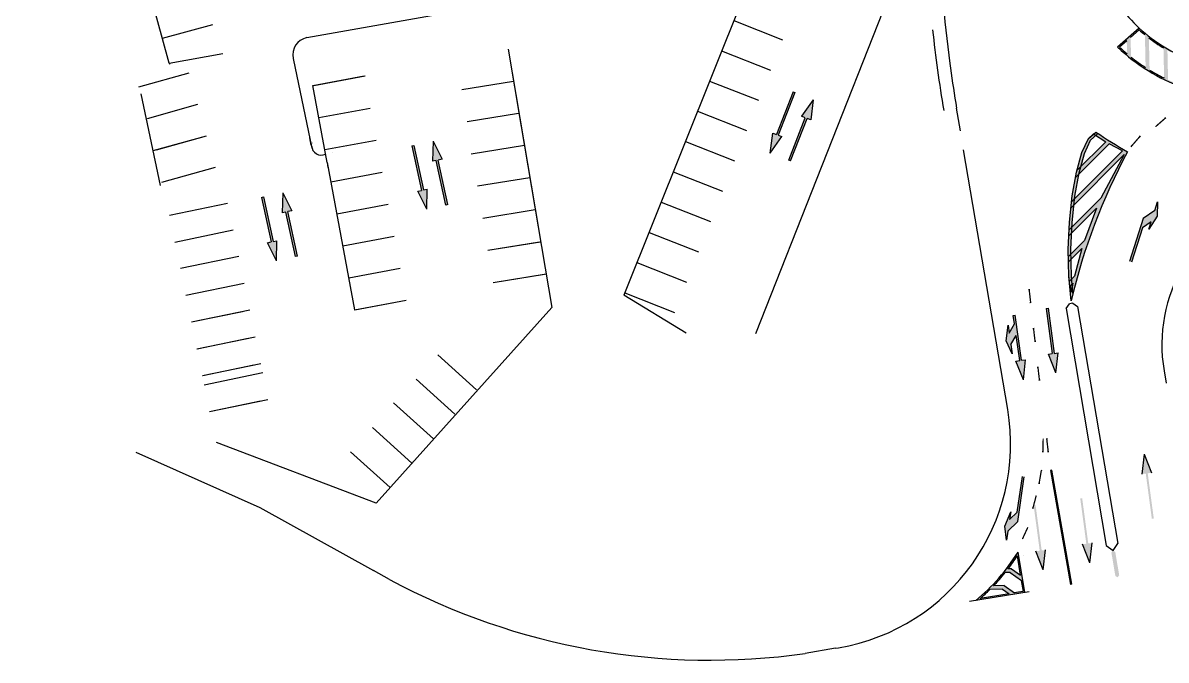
# Model space of a CAD drawing. Header units: millimetres. Extents: x 34038 to 35840, y 10511 to 10922.
# Drawn here: x 34787.6 to 34875.2, y 10517.1 to 10566 of the extents above; entities that cross this region are included whole.
import ezdxf

# ---------------------------------------------------------------- set-up
doc = ezdxf.new("R2010")
doc.units = ezdxf.units.MM
for name, color, linetype in [('_0', 7, 'Continuous'), ('GUIA', 7, 'Continuous'), ('paredes', 1, 'Continuous'), ('PINTURA AMARELA', 50, 'Continuous'), ('PINTURA BRANCA', 7, 'Continuous')]:
    doc.layers.add(name, color=color, linetype=linetype)

msp = doc.modelspace()

# ---------------------------------------------------------------- hatches: boundary and pattern name
for points in [[(34844.84921568863, 10556.0183794576), (34845.04332219457, 10557.55231155008), (34845.32292792935, 10557.4435888152), (34846.59135983632, 10560.70565572092), (34846.73116270371, 10560.65129435347), (34845.46273079674, 10557.38922744775), (34845.74233653151, 10557.28050471287)], [(34848.14155923759, 10560.10287152318), (34847.94745273164, 10558.5689394307), (34847.66784699687, 10558.67766216558), (34846.39941508989, 10555.41559525986), (34846.25961222251, 10555.4699566273), (34847.52804412948, 10558.73202353302), (34847.2484383947, 10558.8407462679)], [(34819.00041303008, 10556.93149498559), (34819.68566477245, 10555.5454736836), (34819.3925195042, 10555.48170965219), (34820.136433204, 10552.06168152259), (34819.98986056987, 10552.02979950688), (34819.24594687008, 10555.44982763648), (34818.95280160182, 10555.38606360507)], [(34818.51116747154, 10551.70815886185), (34817.82591572918, 10553.09418016384), (34818.11906099742, 10553.15794419525), (34817.37514729763, 10556.57797232485), (34817.52171993176, 10556.60985434056), (34818.26563363155, 10553.18982621096), (34818.5587788998, 10553.25359024237)], [(34806.98744770362, 10547.75042871433), (34806.30219596125, 10549.13645001633), (34806.5953412295, 10549.20021404774), (34805.85142752971, 10552.62024217734), (34805.99800016383, 10552.65212419304), (34806.74191386363, 10549.23209606344), (34807.03505913188, 10549.29586009485)], [(34807.47669326216, 10552.97376483808), (34808.16194500453, 10551.58774353608), (34807.86879973628, 10551.52397950467), (34808.61271343607, 10548.10395137507), (34808.46614080195, 10548.07206935937), (34807.72222710215, 10551.49209748897), (34807.4290818339, 10551.42833345756)], [(34873.43984697384, 10550.99127316661), (34872.39176821825, 10547.69126697182), (34872.53473113823, 10547.64586208758), (34873.3694069379, 10550.2739425585), (34874.04270450284, 10550.74209893092), (34873.86108496589, 10550.17024725103), (34874.49511491833, 10551.17548653568), (34874.52702326806, 10552.26703674397), (34874.31513380828, 10551.59987645076)], [(34866.73355137748, 10539.15609960752), (34866.16241034082, 10540.59290958669), (34866.4597459151, 10540.63280390045), (34865.99431225455, 10544.10171893366), (34866.14298004169, 10544.12166609054), (34866.60841370224, 10540.65275105733), (34866.90574927651, 10540.69264537109)], [(34864.25089211194, 10538.63145782878), (34863.66224065272, 10540.06250271262), (34863.96416503398, 10540.10570766607), (34863.68793664304, 10542.03604387411), (34863.2850547713, 10541.32177067888), (34863.38421368087, 10540.628829476), (34862.93850051528, 10541.62574460479), (34863.07257139366, 10542.80664468506), (34863.15756474471, 10542.21269508259), (34863.56044661646, 10542.92696827781), (34863.46837048615, 10543.57041368049), (34863.61685788677, 10543.59166201825), (34864.1126524346, 10540.12695600384), (34864.41457681586, 10540.17016095729)], [(34873.50229864509, 10532.93016378107), (34874.07343968174, 10531.4933538019), (34873.77610410746, 10531.45345948814), (34874.24153776802, 10527.98454445493), (34874.09286998088, 10527.96459729805), (34873.62743632033, 10531.43351233126), (34873.33010074605, 10531.3936180175)], [(34866.43519290303, 10531.68297736004), (34866.33658156246, 10531.66636998961), (34867.85978702192, 10522.92449428397), (34867.95667833027, 10522.94051203591)], [(34863.82471143633, 10527.75766026664), (34864.31518579335, 10531.18518778202), (34864.16669839273, 10531.20643611978), (34863.7760912232, 10528.4767993873), (34863.18905709083, 10527.90418177717), (34863.27405044188, 10528.49813137965), (34862.81417171779, 10527.40222465044), (34862.96240815467, 10526.32031617058), (34863.06156706424, 10527.01325737347)], [(34865.77423761157, 10524.03725368327), (34865.20309657491, 10525.47406366244), (34865.50043214919, 10525.51395797621), (34865.03499848864, 10528.98287300941), (34865.18366627578, 10529.0028201663), (34865.64909993633, 10525.53390513309), (34865.9464355106, 10525.57379944685)], [(34869.34502822935, 10524.5738390654), (34868.7738871927, 10526.01064904458), (34869.07122276697, 10526.05054335834), (34868.60578910642, 10529.51945839155), (34868.75445689356, 10529.53940554843), (34869.21989055411, 10526.07049051522), (34869.51722612839, 10526.11038482898)]]:
    msp.add_hatch(color=256).paths.add_polyline_path(points)
at = {"layer": 'paredes'}
msp.add_hatch(color=256, dxfattribs=at).paths.add_polyline_path([(34871.29473948616, 10523.59015249949), (34871.46768872709, 10523.46731699948), (34871.5905242271, 10523.64026624041), (34871.2898417816, 10525.41497468603), (34871.11689254068, 10525.53781018604), (34870.99405704067, 10525.36486094512)])
at = {"layer": 'PINTURA AMARELA'}
h = msp.add_hatch(color=7, dxfattribs=at)
h.paths.add_polyline_path([(34868.04638820008, 10546.028414428), (34867.91395148983, 10545.35835308078), (34867.8416308727, 10545.82365710061)], flags=16)
edge = h.paths.add_edge_path()
edge.add_line((34867.72299407051, 10546.56637590001), (34867.90488790012, 10544.69244297278))
edge.add_arc((34914.79564091715, 10533.46815540768), 48.21542647169552, 151.9745482297986, 166.5383465332547, ccw=False)
edge.add_arc((34888.51940464899, 10585.08493364986), 33.22675625049362, 235.70856383157968, 240.6509348055303, ccw=False)
edge.add_line((34869.79936483449, 10557.63356862728), (34869.23265237251, 10557.12937414007))
edge.add_line((34869.23265237251, 10557.12937414007), (34868.73482626595, 10556.06215101892))
edge.add_line((34868.73482626595, 10556.06215101892), (34868.31857231498, 10554.55434983514))
edge.add_line((34868.31857231498, 10554.55434983514), (34867.99657631978, 10552.72842116005))
edge.add_line((34867.99657631978, 10552.72842116005), (34867.78152408051, 10550.70681556496))
edge.add_line((34867.78152408051, 10550.70681556496), (34867.68610139736, 10548.61198362117))
edge.add_line((34867.68610139736, 10548.61198362117), (34867.72299407051, 10546.56637590001))
h.paths.add_polyline_path([(34869.21936242397, 10557.1008835885), (34868.73482626595, 10556.06215101892), (34868.35293465129, 10554.6788208972), (34870.56635802871, 10556.89224427463), (34869.61539635002, 10557.49691751454)])
h.paths.add_polyline_path([(34867.90013938121, 10551.82186257108), (34867.78152408051, 10550.70681556496), (34867.75483586211, 10550.12092413337), (34870.19403250012, 10552.56012077138), (34871.97603936702, 10555.8977625569)])
h.paths.add_polyline_path([(34867.99657631978, 10552.72842116005), (34867.95064380595, 10552.29663106455), (34871.84899785923, 10556.19498511782), (34870.83341875148, 10556.73504092868), (34868.24702876543, 10554.14865094263)])
h.paths.add_polyline_path([(34867.73458767351, 10549.67641187606), (34867.68610139736, 10548.61198362117), (34867.69566236325, 10548.08185164719), (34868.9233305334, 10549.30951981735), (34869.85872486837, 10551.80054907093)])
h.paths.add_polyline_path([(34867.70317844135, 10547.66510365658), (34867.722574204, 10546.58965646199), (34867.78455938236, 10546.19084967898), (34868.16505101538, 10546.571341312), (34868.72776436347, 10548.6896895787)])
h = msp.add_hatch(color=7, dxfattribs=at)
h.paths.add_polyline_path([(34869.39644496478, 10557.00740109463), (34869.80858666317, 10557.3740765892), (34869.63310980101, 10557.48565433744), (34869.37044268322, 10557.25196384774), (34869.21936242397, 10557.1008835885), (34868.73482626595, 10556.06215101892), (34868.35293465129, 10554.6788208972), (34868.63953759221, 10554.96542383812), (34868.92315736931, 10555.99278282093)])
h.paths.add_polyline_path([(34868.49359601655, 10554.39521819375), (34868.24702876543, 10554.14865094263), (34867.99657631978, 10552.72842116005), (34867.95064380595, 10552.29663106455), (34868.17571456979, 10552.52170182838), (34868.19472857398, 10552.70044359541)])
h.paths.add_polyline_path([(34868.12521014504, 10552.04693333492), (34867.90013938121, 10551.82186257108), (34867.78152408051, 10550.70681556496), (34867.75483586211, 10550.12092413337), (34867.9645982335, 10550.33068650477), (34867.98104171373, 10550.69167329038)])
h.paths.add_polyline_path([(34867.9443500449, 10549.88617424746), (34867.73458767351, 10549.67641187606), (34867.68610139736, 10548.61198362117), (34867.72299407051, 10546.56637590001), (34867.90488790012, 10544.69244297278, -0.003127610314566704), (34868.0489739605, 10545.27817142342), (34867.92281951343, 10546.57785801965), (34867.88618351736, 10548.60923362987)])
at = {"layer": 'PINTURA BRANCA'}
h = msp.add_hatch(color=256, dxfattribs=at)
h.paths.add_polyline_path([(34876.46071277696, 10561.06620635817), (34876.49443952562, 10561.16034724421, -0.02217995437723211), (34875.33721851789, 10561.63381895627), (34875.28759263502, 10563.90516859775, 0.0257161207555989), (34876.40001314194, 10563.34870407218), (34876.4443993491, 10561.31717153513), (34876.40041823949, 10561.19440783001, 0.001773066367611568), (34876.49443952562, 10561.16034724421), (34877.20270124764, 10563.13730585104, -0.1003130726041888), (34873.12371667824, 10565.60443503144), (34871.46846996596, 10564.14035917602, 0.1043428199064461)])
h.paths.add_polyline_path([(34873.61615237802, 10562.57943558736, -0.02437922582364211), (34872.49842418732, 10563.37882991051), (34872.46543609146, 10564.88867709824), (34873.1226409354, 10565.46997880809, 0.01197803214140459), (34873.56127730884, 10565.0910376289)], flags=16)
h.paths.add_polyline_path([(34873.86666140625, 10564.84788732522, 0.0279900553101399), (34874.98363160083, 10564.08318607246), (34875.03399039611, 10561.77829142875, -0.02253009697567654), (34873.9203855647, 10562.38896184187)], flags=16)
h.paths.add_polyline_path([(34872.19291524258, 10563.62769440823, -0.01364915323448056), (34871.61673909581, 10564.13799940731), (34872.17105351224, 10564.62829390382)], flags=16)
h.paths.add_polyline_path([(34876.70287326008, 10563.2210749255, 0.008242651940167954), (34877.07497298205, 10563.07728073224), (34876.72722275949, 10562.10661159381)], flags=16)
for points in [[(34875.16019988401, 10558.66022029592), (34875.09430629809, 10558.73544020908), (34874.34304800388, 10558.07732853513), (34874.40894158981, 10558.00210862197)], [(34873.22234014337, 10557.26783501376), (34873.14675120246, 10557.33330494589), (34872.49287076752, 10556.57836098982), (34872.56845970843, 10556.51289105769)], [(34864.73828358405, 10545.56351351073), (34864.6389387195, 10545.55208556741), (34864.75307521394, 10544.55987950986), (34864.85242007849, 10544.57130745318)], [(34865.07435381185, 10542.58361072404), (34864.97500894731, 10542.57218278073), (34865.08914544175, 10541.57997672318), (34865.1884903063, 10541.59140466649)], [(34865.41136507412, 10539.60386531794), (34865.31202020957, 10539.59243737463), (34865.42615670401, 10538.60023131708), (34865.52550156855, 10538.61165926039)], [(34865.81464921371, 10534.1164552208), (34865.7146630515, 10534.11811876098), (34865.69804845693, 10533.119507748), (34865.79803461914, 10533.11784420782)], [(34866.08416408988, 10534.11953468352), (34865.98481950293, 10534.10810432732), (34866.09898009604, 10533.11590104221), (34866.19832468299, 10533.12733139841)], [(34865.67238313324, 10531.67136208797), (34865.57380435937, 10531.68816165175), (34865.4060188475, 10530.70360691889), (34865.50459762137, 10530.68680735511)], [(34865.2794717708, 10529.73931937362), (34865.18265747596, 10529.76435918821), (34864.93257252366, 10528.79742717579), (34865.0293868185, 10528.77238736121)], [(34864.63586727253, 10527.29531571567), (34864.54504570767, 10527.33716596484), (34864.1270666714, 10526.43008629621), (34864.21788823627, 10526.38823604703)]]:
    msp.add_hatch(color=256, dxfattribs=at).paths.add_polyline_path(points)
h = msp.add_hatch(color=256, dxfattribs=at)
edge = h.paths.add_edge_path()
edge.add_line((34862.77883749459, 10522.84228123919), (34861.95304634541, 10522.81763721337))
edge.add_arc((34851.14244058467, 10533.17916518042), 14.9743266535039, 316.2151068456423, 321.4047458313497)
edge.add_line((34862.84595720101, 10523.83795768156), (34863.22174854564, 10523.8491723956))
edge.add_line((34863.22174854564, 10523.8491723956), (34864.10609491298, 10523.22107303227))
edge.add_line((34864.10609491298, 10523.22107303227), (34864.24689914363, 10522.39000474988))
edge.add_line((34864.24689914362, 10522.39000474989), (34864.34559448207, 10522.40611659319))
edge.add_line((34864.34559448208, 10522.40611659319), (34863.83873975681, 10525.39772333712))
edge.add_arc((34850.42605330048, 10533.83759099867), 15.84712983855571, 309.9816200511225, 327.8200447638402, ccw=False)
edge.add_line((34860.60849721403, 10521.69471818918), (34864.36229928708, 10522.30751988525))
edge.add_line((34864.36229928709, 10522.30751988525), (34864.34559448208, 10522.40611659319))
edge.add_line((34864.34559448208, 10522.40611659319), (34863.57098773116, 10522.27966338082))
edge.add_line((34863.57098773116, 10522.27966338082), (34862.77883749459, 10522.84228123919))
edge = h.paths.add_edge_path(flags=16)
edge.add_line((34863.15839036571, 10522.21230757451), (34860.94405144161, 10521.85082057495))
edge.add_arc((34837.73574928052, 10547.41062255523), 34.52432137597033, 312.2394509163312, 313.9105026925828)
edge.add_line((34861.67953647316, 10522.53847304328), (34862.65804357157, 10522.56767456017))
edge.add_line((34862.65804357157, 10522.56767456017), (34863.15839036571, 10522.21230757451))
edge = h.paths.add_edge_path(flags=16)
edge.add_line((34863.34254246866, 10524.12377907462), (34863.06697788317, 10524.11555542053))
edge.add_arc((34850.42605330057, 10533.83759099861), 15.94712983845246, 322.4363988933871, 326.8875172479283)
edge.add_line((34863.78336479075, 10525.12592182224), (34864.03668125574, 10523.63077300106))
edge.add_line((34864.03668125574, 10523.63077300107), (34863.34254246866, 10524.12377907462))

# ---------------------------------------------------------------- linework, layer by layer
for p, q in [((34798.78083489354, 10562.91645034156, 11.67693180918354), (34787.55783022083, 10603.36713651848, 11.67693180918354)), ((34809.31582440189, 10564.87255260941, -494), (34833.64556069431, 10569.19666772798)), ((34842.97566395478, 10568.50934182355, -494), (34833.62349468386, 10545.10892358225, -964.2767557995166)), ((34843.74738569854, 10542.18748925388, -494), (34854.15696195481, 10568.56736301629, -494)), ((34798.25182161901, 10564.8231545242, 11.67693180918354), (34802.10621981844, 10565.89255366402, 11.67693180918354)), ((34798.25182161902, 10564.8231545242, 11.67693180918354), (34802.10621981844, 10565.89255366402, 11.67693180918354)), ((34842.05738729348, 10566.18409603583, -494), (34845.77778055384, 10564.71485337776, -494)), ((34824.75445311021, 10563.98386868665, -494), (34825.75020965689, 10558.06707319418, -494)), ((34824.75445311021, 10563.98386868665, -494), (34827.09448099489, 10550.07939927934, -494)), ((34798.78083489354, 10562.91645034156, -494.5872521971762), (34802.88927826718, 10563.65650829164, -436.3053161627923)), ((34808.27683343132, 10563.27569303426, -494), (34809.7177624637, 10556.39514689935, -494)), ((34841.12006311226, 10563.86637241763, -494), (34844.85950389254, 10562.38960759004, -494)), ((34796.44793136647, 10561.08949291232), (34800.30046708581, 10562.1655823748)), ((34796.44793136647, 10561.08949291232), (34800.30046708581, 10562.1655823748)), ((34796.44793136647, 10561.08949291232), (34800.30046708581, 10562.1655823748)), ((34798.78083489354, 10562.91645034156, 11.67693180918354), (34798.80375650588, 10562.83383476986, 11.67693180918354)), ((34809.78992426496, 10561.19552767433, -494), (34813.72151409333, 10561.93214251359, -494)), ((34809.86320750722, 10561.20925787663, -494), (34813.79479733559, 10561.94587271589, -494)), ((34825.15385327093, 10561.51597899876, -494), (34821.2052297703, 10560.87693874161, -494)), ((34840.192262691, 10561.54488771468, -494), (34843.94122723125, 10560.06436180232, -494)), ((34798.10113033069, 10553.53673750668, -494), (34796.63174990869, 10560.55314119915, -494)), ((34810.87290311936, 10555.29814072747, -494), (34809.78992426496, 10561.19552767433, -494)), ((34846.59135983632, 10560.70565572092), (34845.32292792935, 10557.4435888152)), ((34846.73116270371, 10560.65129435347), (34845.46273079674, 10557.38922744775)), ((34846.59135983632, 10560.70565572092), (34846.73116270371, 10560.65129435347)), ((34797.12048728052, 10558.68165808773), (34800.97302299986, 10559.75774755022)), ((34797.12048728052, 10558.68165808773), (34800.97302299986, 10559.75774755022)), ((34848.14155923759, 10560.10287152318), (34847.2484383947, 10558.8407462679)), ((34848.14155923759, 10560.10287152318), (34847.94745273164, 10558.5689394307)), ((34810.25030853949, 10558.73828403159, -494), (34814.18189836787, 10559.47489887085, -494)), ((34810.25030853949, 10558.73828403159, -494), (34814.18189836787, 10559.47489887085, -494)), ((34825.55325343165, 10559.04808931086, -494), (34821.60462993102, 10558.40904905371, -494)), ((34839.26446226974, 10559.22340301172, -494), (34843.02295056995, 10557.73911601459, -494)), ((34846.25961222251, 10555.4699566273), (34847.52804412948, 10558.73202353302)), ((34846.39941508989, 10555.41559525986), (34847.66784699687, 10558.67766216558)), ((34847.52804412948, 10558.73202353302), (34847.2484383947, 10558.8407462679)), ((34847.94745273164, 10558.5689394307), (34847.66784699687, 10558.67766216558)), ((34825.75020965689, 10558.06707319418, -494), (34828.09023754157, 10544.16260378686, -494)), ((34797.54257882097, 10556.20386360727), (34801.64557891392, 10557.34991272564)), ((34797.79304319459, 10556.27382326315), (34801.64557891391, 10557.34991272564)), ((34809.6654157239, 10556.61546547278, -494), (34809.5411284687, 10557.18985296785, -494)), ((34810.71069281403, 10556.28104038886, -494), (34814.64228264241, 10557.01765522812, -494)), ((34810.71069281403, 10556.28104038886, -494), (34814.64228264241, 10557.01765522812, -494)), ((34819.00041303008, 10556.93149498559), (34818.95280160182, 10555.38606360507)), ((34819.00041303008, 10556.93149498559), (34819.68566477245, 10555.5454736836)), ((34838.33666184848, 10556.90191830876, -494), (34842.10467390865, 10555.41387022687, -494)), ((34844.84921568863, 10556.0183794576), (34845.04332219457, 10557.55231155008)), ((34844.84921568863, 10556.0183794576), (34845.74233653151, 10557.28050471287)), ((34845.04332219457, 10557.55231155008), (34845.32292792935, 10557.4435888152)), ((34845.46273079674, 10557.38922744775), (34845.74233653151, 10557.28050471287)), ((34811.31536765599, 10556.03052031905, -494), (34811.3261848913, 10556.03279763092, -494)), ((34817.37514729763, 10556.57797232485), (34817.52171993176, 10556.60985434056)), ((34817.37514729763, 10556.57797232485), (34818.11906099742, 10553.15794419525)), ((34817.52171993176, 10556.60985434056), (34818.26563363155, 10553.18982621096)), ((34825.99917336383, 10556.58772832422, -494), (34821.93042934872, 10555.92924791421, -494)), ((34810.87216196791, 10555.30217668517, -494), (34810.94609719183, 10554.89956067596, -494)), ((34810.87216196791, 10555.30217668517, -494), (34812.98402965395, 10543.98946663406, -108.680521798666)), ((34819.24594687008, 10555.44982763648), (34818.95280160182, 10555.38606360507)), ((34819.98986056987, 10552.02979950688), (34819.24594687008, 10555.44982763648)), ((34819.68566477245, 10555.5454736836), (34819.3925195042, 10555.48170965219)), ((34820.136433204, 10552.06168152259), (34819.3925195042, 10555.48170965219)), ((34846.39941508989, 10555.41559525986), (34846.25961222251, 10555.4699566273)), ((34798.21513473503, 10553.79602878269), (34802.31813482798, 10554.94207790106)), ((34811.17107708857, 10553.82379674612, -494), (34815.10266691694, 10554.56041158538, -494)), ((34811.17107708857, 10553.82379674612, -494), (34815.10266691694, 10554.56041158538, -494)), ((34837.40886142722, 10554.5804336058, -494), (34841.18639724736, 10553.08862443915, -494)), ((34826.41408011504, 10554.12234820342, -494), (34822.40343025245, 10553.47326967792, -494)), ((34805.85142752971, 10552.62024217734), (34805.99800016383, 10552.65212419304)), ((34805.85142752971, 10552.62024217734), (34806.5953412295, 10549.20021404774)), ((34805.99800016383, 10552.65212419304), (34806.74191386363, 10549.23209606344)), ((34807.47669326216, 10552.97376483808), (34807.4290818339, 10551.42833345756)), ((34807.47669326216, 10552.97376483808), (34808.16194500453, 10551.58774353608)), ((34817.82591572918, 10553.09418016384), (34818.11906099742, 10553.15794419525)), ((34818.51116747154, 10551.70815886185), (34817.82591572918, 10553.09418016384)), ((34818.26563363155, 10553.18982621096), (34818.5587788998, 10553.25359024237)), ((34818.51116747154, 10551.70815886185), (34818.5587788998, 10553.25359024237)), ((34798.80099222693, 10551.2498830868, -494), (34803.25058159351, 10552.18663840349, -493.9999999999999)), ((34811.6314613631, 10551.36655310339, -494), (34815.56305119149, 10552.10316794265, -494)), ((34811.63146136311, 10551.36655310339, -494), (34815.56305119149, 10552.10316794265, -494)), ((34820.136433204, 10552.06168152259), (34819.98986056987, 10552.02979950688)), ((34826.82898686625, 10551.65696808261, -494), (34822.80283041317, 10551.00537999003, -494)), ((34836.48106100596, 10552.25894890284, -494), (34840.26812058606, 10550.76337865143, -494)), ((34874.31513380828, 10551.59987645076), (34874.52702326806, 10552.26703674397)), ((34874.52702326806, 10552.26703674397), (34874.49511491833, 10551.17548653568)), ((34807.72222710215, 10551.49209748897), (34807.4290818339, 10551.42833345756)), ((34808.46614080195, 10548.07206935937), (34807.72222710215, 10551.49209748897)), ((34808.16194500453, 10551.58774353608), (34807.86879973628, 10551.52397950467)), ((34808.61271343607, 10548.10395137507), (34807.86879973628, 10551.52397950467)), ((34873.43984697384, 10550.99127316661), (34872.39176821825, 10547.69126697182)), ((34874.04270450284, 10550.74209893092), (34873.3694069379, 10550.2739425585)), ((34874.31513380828, 10551.59987645076), (34873.43984697384, 10550.99127316661)), ((34874.49511491833, 10551.17548653568), (34873.86108496589, 10550.17024725103)), ((34873.86108496589, 10550.17024725103), (34874.04270450284, 10550.74209893092)), ((34799.21138895743, 10549.19030726551, -494), (34803.67706132842, 10550.11707429809, -494)), ((34835.5532605847, 10549.93746419988, -494), (34839.34984392476, 10548.4381328637, -494)), ((34873.3694069379, 10550.2739425585), (34872.53473113823, 10547.64586208758)), ((34806.30219596125, 10549.13645001633), (34806.5953412295, 10549.20021404774)), ((34806.98744770362, 10547.75042871433), (34806.30219596125, 10549.13645001633)), ((34806.74191386363, 10549.23209606344), (34807.03505913188, 10549.29586009485)), ((34806.98744770362, 10547.75042871433), (34807.03505913188, 10549.29586009485)), ((34812.09184563765, 10548.90930946065, -494), (34816.02343546602, 10549.64592429992, -494)), ((34812.09184563765, 10548.90930946066, -494), (34816.02343546603, 10549.64592429992, -494)), ((34827.24389361745, 10549.1915879618, -494), (34823.20223057389, 10548.53749030213, -494)), ((34827.15085407452, 10549.17653055928, -494), (34823.20223057389, 10548.53749030213, -494)), ((34799.64035939307, 10547.17671379857, -493.9999999999999), (34804.10603176406, 10548.10348083115, -493.9999999999999)), ((34808.61271343607, 10548.10395137507), (34808.46614080195, 10548.07206935937)), ((34834.62546016344, 10547.61597949692, -494), (34838.43156726347, 10546.11288707598, -494)), ((34812.55222991218, 10546.45206581792, -494), (34816.48381974056, 10547.18868065718, -494)), ((34812.55222991218, 10546.45206581792, -494), (34816.48381974056, 10547.18868065718, -494)), ((34827.65880036866, 10546.72620784099, -494), (34823.60163073461, 10546.06960061424, -494)), ((34827.55025423524, 10546.70864087139, -494), (34823.60163073461, 10546.06960061424, -494)), ((34800.05075612358, 10545.11713797728, -493.9999999999999), (34804.51642849456, 10546.04390500986, -493.9999999999999)), ((34812.98402965395, 10543.98946663406, -494), (34816.9442040151, 10544.73143701445, -494)), ((34813.01261418672, 10543.99482217519, -494), (34816.9442040151, 10544.73143701445, -494)), ((34838.39440455867, 10542.21366992161, -494), (34833.62327232318, 10545.10905852309, -494)), ((34833.69765974218, 10545.29449479396, -494), (34837.51329060217, 10543.78764128826, -494)), ((34800.49380615614, 10543.06433873997, -493.9999999999999), (34804.95947852713, 10543.99110577255, -493.9999999999999)), ((34800.49380615614, 10543.06433873997, -493.9999999999999), (34804.40320996931, 10543.87566260569, -493.9999999999999)), ((34828.09023754157, 10544.16260378686, -494), (34814.64610553183, 10529.17197061293, -494)), ((34865.99431225455, 10544.10171893366), (34866.14298004169, 10544.12166609054)), ((34865.99431225455, 10544.10171893366), (34866.4597459151, 10540.63280390045)), ((34866.14298004169, 10544.12166609054), (34866.60841370224, 10540.65275105733)), ((34868.04904738614, 10544.49165745006), (34867.77017885802, 10544.44440976202)), ((34863.15756474471, 10542.21269508259), (34863.56044661646, 10542.92696827781)), ((34863.46837048615, 10543.57041368049), (34863.61685788677, 10543.59166201825)), ((34863.56044661646, 10542.92696827781), (34863.46837048615, 10543.57041368049)), ((34864.1126524346, 10540.12695600384), (34863.61685788677, 10543.59166201825)), ((34862.93850051528, 10541.62574460479), (34863.07257139366, 10542.80664468506)), ((34863.07257139366, 10542.80664468506), (34863.15756474471, 10542.21269508259)), ((34863.2850547713, 10541.32177067888), (34863.68793664304, 10542.03604387411)), ((34863.96416503398, 10540.10570766607), (34863.68793664304, 10542.03604387411)), ((34800.90420288665, 10541.00476291868, -493.9999999999999), (34805.36987525763, 10541.93152995126, -493.9999999999999)), ((34800.92052953767, 10541.00815121067, -493.9999999999999), (34804.82993335084, 10541.81947507639, -493.9999999999999)), ((34863.38421368087, 10540.628829476), (34862.93850051528, 10541.62574460479)), ((34863.2850547713, 10541.32177067888), (34863.38421368087, 10540.628829476)), ((34822.34081774209, 10537.85256941964, -494), (34819.36787495176, 10540.52868809514, -494)), ((34866.16241034082, 10540.59290958669), (34866.4597459151, 10540.63280390045)), ((34866.73355137748, 10539.15609960752), (34866.16241034082, 10540.59290958669)), ((34866.60841370224, 10540.65275105733), (34866.90574927651, 10540.69264537109)), ((34866.73355137748, 10539.15609960752), (34866.90574927651, 10540.69264537109)), ((34801.33092626817, 10538.94857538938, -493.9999999999999), (34805.79659863916, 10539.87534242196, -493.9999999999999)), ((34801.3472529192, 10538.95196368137, -493.9999999999999), (34805.25665673237, 10539.76328754709, -493.9999999999999)), ((34801.3472529192, 10538.95196368137, -493.9999999999999), (34805.25665673237, 10539.76328754709, -493.9999999999999)), ((34801.3472529192, 10538.95196368137, -493.9999999999999), (34805.25665673237, 10539.76328754709, -493.9999999999999)), ((34863.66224065272, 10540.06250271262), (34863.96416503398, 10540.10570766607)), ((34864.25089211194, 10538.63145782878), (34863.66224065272, 10540.06250271262)), ((34864.1126524346, 10540.12695600384), (34864.41457681586, 10540.17016095729)), ((34864.25089211194, 10538.63145782878), (34864.41457681586, 10540.17016095729)), ((34801.44365741791, 10538.24714174023, -494), (34805.94742530796, 10539.18181478745, -494)), ((34820.6682435699, 10535.99448017568, -494), (34817.69530077956, 10538.67059885119, -494)), ((34801.87038079945, 10536.19095421093, -713.9392840834931), (34806.33605317043, 10537.11772124351, -713.9392840834931)), ((34801.87038079945, 10536.19095421093, -713.9392840834931), (34805.77978461262, 10537.00227807665, -713.9392840834931)), ((34819.03069441824, 10534.10486287411, -494), (34815.96731215769, 10536.86239137561, -494)), ((34817.36979525288, 10532.23626427762, -494), (34814.35015243517, 10534.95442036327, -494)), ((34814.64610553183, 10529.17197061293, -494), (34802.39503572632, 10533.8110749037, -494)), ((34796.20944524963, 10533.07520555897), (34805.72026002244, 10528.83434621593)), ((34815.70889608753, 10530.36766568112, -494), (34812.67757826298, 10533.09633111931, -494)), ((34873.50229864509, 10532.93016378107), (34873.33010074605, 10531.3936180175)), ((34873.50229864509, 10532.93016378107), (34874.07343968174, 10531.4933538019)), ((34866.43519290303, 10531.68297736004), (34866.33658156246, 10531.66636998961)), ((34866.33658156246, 10531.66636998961), (34867.85978702192, 10522.92449428397)), ((34867.95845997432, 10522.94080657143), (34866.43519290303, 10531.68297736004)), ((34863.7760912232, 10528.4767993873), (34864.16669839273, 10531.20643611978)), ((34863.82471143633, 10527.75766026664), (34864.31518579335, 10531.18518778202)), ((34805.72026002244, 10528.83434621593), (34814.43056022487, 10523.99471709859)), ((34862.81417171779, 10527.40222465044), (34863.27405044188, 10528.49813137965)), ((34863.27405044188, 10528.49813137965), (34863.18905709083, 10527.90418177717)), ((34863.18905709083, 10527.90418177717), (34863.7760912232, 10528.4767993873)), ((34862.96240815467, 10526.32031617058), (34862.81417171779, 10527.40222465044)), ((34863.06156706424, 10527.01325737347), (34863.82471143633, 10527.75766026664)), ((34863.06156706424, 10527.01325737347), (34862.96240815467, 10526.32031617058)), ((34865.77423761157, 10524.03725368327), (34865.20309657491, 10525.47406366244)), ((34865.77423761157, 10524.03725368327), (34865.9464355106, 10525.57379944685)), ((34869.34502822935, 10524.5738390654), (34868.7738871927, 10526.01064904458)), ((34869.34502822935, 10524.5738390654), (34869.51722612839, 10526.11038482898)), ((34867.95667833027, 10522.94051203591), (34867.85801534164, 10522.92420139563)), ((34864.6871431457, 10522.36055008333), (34860.11866351385, 10521.61475368482)), ((34864.34559448208, 10522.40611659319), (34863.57098773116, 10522.27966338082))]:
    msp.add_line(p, q)
at = {"color": 7}
for p, q in [((34867.51748277802, 10544.08862014732), (34867.77017885802, 10544.44440976202)), ((34867.51748277802, 10544.08862014732), (34870.5980448179, 10525.90631668608)), ((34868.04904738614, 10544.49165745006), (34868.40483700083, 10544.23896137007)), ((34868.40483700083, 10544.23896137007), (34871.48539904071, 10526.05665790882)), ((34870.5980448179, 10525.90631668608), (34871.11689254068, 10525.53781018604)), ((34871.11689254068, 10525.53781018604), (34871.48539904071, 10526.05665790882)), ((34849.84786629295, 10518.03167812845), (34847.52365825857, 10517.63721472061))]:
    msp.add_line(p, q, dxfattribs=at)
msp.add_lwpolyline([(34862.65804357157, 10522.56767456017), (34863.15839036571, 10522.21230757451)])
for centre, radius, start, end in [((34809.59816939398, 10563.55240818344, -494), 1.35000000000007, 102.07221888194, 191.8279878427305), ((34810.43365668, 10556.61132529938, -494), 0.747821923711069, 183.2157961498595, 295.5079231196563), ((34810.43365668, 10556.61132529938, -494), 0.747821923711069, 165.8764862263171, 167.4391378962678)]:
    msp.add_arc(centre, radius, start, end)
at = {"layer": '_0', "color": 7, "true_color": 0xffffff}
msp.add_line((34858.60779254343, 10562.88590804854), (34858.65611506152, 10562.52988192622), dxfattribs=at)
at = {"layer": 'GUIA'}
for p, q in [((34859.42264867764, 10557.71549803209), (34859.12831723718, 10559.45272114245)), ((34859.42264867764, 10557.71549803209), (34859.12831723718, 10559.45272114245)), ((34863.04404097341, 10536.34106933315), (34859.66844265674, 10556.26475603789)), ((34863.04404097341, 10536.34106933315), (34859.66844265674, 10556.26475603789)), ((34863.04404097341, 10536.34106933315), (34859.66844265674, 10556.26475603789)), ((34875.0291197244, 10539.3144065894), (34875.18856531018, 10538.37331597392)), ((34864.36229928709, 10522.30751988525), (34863.8387397568, 10525.39772333712)), ((34864.03668125574, 10523.63077300107), (34863.78336479075, 10525.12592182224)), ((34864.21871780958, 10525.12533518778), (34864.22284585815, 10525.12240327696)), ((34815.6684374788, 10523.3069408167), (34814.43054009473, 10523.99474448393)), ((34864.24651040402, 10522.39229920618), (34864.10609491298, 10523.22107303227)), ((34863.15839036571, 10522.21230757451), (34860.94393258717, 10521.85080117217)), ((34849.84777115829, 10518.03166198225), (34847.52365825857, 10517.63721472061)), ((34849.84777115829, 10518.03166198225), (34850.07599525149, 10518.07097402736))]:
    msp.add_line(p, q, dxfattribs=at)
at = {"layer": 'GUIA', "ltscale": 2}
msp.add_line((34805.72024407566, 10528.83438113044), (34814.43054009473, 10523.99474448393), dxfattribs=at)
at = {"layer": 'GUIA'}
for points in [[(34863.22174854564, 10523.8491723956), (34862.84595720101, 10523.83795768156)], [(34863.34254246866, 10524.12377907462), (34863.06697788317, 10524.11555542053)], [(34863.22174854564, 10523.8491723956), (34864.10609491298, 10523.22107303227)], [(34863.34254246866, 10524.12377907462), (34864.03668125574, 10523.63077300107)], [(34862.77883749459, 10522.84228123919), (34861.95304634541, 10522.81763721338)], [(34862.77883749459, 10522.84228123919), (34863.57098773116, 10522.27966338082)], [(34862.65804357157, 10522.56767456017), (34861.67953647316, 10522.53847304328)]]:
    msp.add_lwpolyline(points, dxfattribs=at)
for centre, radius, start, end in [((34957.723230883, 10576.15730144768), 100, 175.8285241403651, 187.6264484687467), ((34957.723230883, 10576.15730144768), 100, 175.8285241403651, 187.6264484687467), ((34957.723230883, 10576.15730144768), 101, 186.0690222564741, 189.6160999999689), ((34957.723230883, 10576.15730144768), 100, 187.8323068738178, 189.6160999999689), ((34886.8605093619, 10541.31895622601), 12, 110.0265703030537, 189.6160999998669), ((34847.41957699375, 10533.69387280319), 15.84712983855567, 279.6499182821537, 9.616100000072096), ((34850.42605330048, 10533.83759099867), 15.84712983855567, 309.9699982111408, 327.8200447637794), ((34851.87127010711, 10532.81287917419), 14.17699943862421, 322.1583499535035, 327.1655661877629), ((34852.79262078382, 10531.73504653389), 12.78411457468926, 315.7701678011325, 321.8496848757504), ((34840.22700635878, 10568.96491209308), 51.84374259741713, 241.7250232064691, 278.0908516946461), ((34837.73574928052, 10547.41062255523), 34.5243213759699, 312.2394509163301, 313.9105026925567)]:
    msp.add_arc(centre, radius, start, end, dxfattribs=at)
at = {"layer": 'GUIA', "color": 1}
msp.add_arc((34882.10597041122, 10575.07061595997), 13.04950050749789, 206.7524248842171, 226.5026006021763, dxfattribs=at)
at = {"layer": 'PINTURA AMARELA', "color": 7}
for p, q in [((34870.56635802871, 10556.89224427463, -494), (34868.35293465129, 10554.6788208972, -494)), ((34869.21936242397, 10557.1008835885, -494), (34869.61539635002, 10557.49691751454, -494)), ((34869.61539635002, 10557.49691751454, -494), (34870.56635802871, 10556.89224427463, -494)), ((34871.84899785923, 10556.19498511782, -494), (34867.95064380595, 10552.29663106455, -494)), ((34868.24702876543, 10554.14865094263, -494), (34870.83341875148, 10556.73504092868, -494)), ((34871.84899785923, 10556.19498511782, -494), (34870.83341875148, 10556.73504092868, -494)), ((34867.90013938121, 10551.82186257108, -494), (34871.97603936702, 10555.8977625569, -494)), ((34871.97603936702, 10555.8977625569, -494), (34870.19403250012, 10552.56012077138, -494)), ((34867.75483586211, 10550.12092413337, -494), (34870.19403250012, 10552.56012077138, -494)), ((34867.73458767351, 10549.67641187606, -494), (34869.85872486837, 10551.80054907093, -494)), ((34869.85872486837, 10551.80054907093, -494), (34868.9233305334, 10549.30951981735, -494)), ((34867.69566236325, 10548.08185164719, -494), (34868.9233305334, 10549.30951981735, -494)), ((34867.70317844135, 10547.66510365658, -494), (34868.72776436347, 10548.6896895787, -494)), ((34868.72776436347, 10548.6896895787, -494), (34868.16505101538, 10546.571341312, -494))]:
    msp.add_line(p, q, dxfattribs=at)
at = {"layer": 'PINTURA AMARELA'}
for p, q in [((34867.78455938236, 10546.19084967898, -494), (34867.722574204, 10546.58965646199, -494)), ((34867.78455938236, 10546.19084967898, -494), (34868.16505101538, 10546.571341312, -494)), ((34868.04638820008, 10546.028414428, -494), (34867.8416308727, 10545.82365710061, -494)), ((34867.8416308727, 10545.82365710061, -494), (34867.91395148983, 10545.35835308078, -494)), ((34868.04638820008, 10546.028414428, -494), (34867.91395148983, 10545.35835308078, -494))]:
    msp.add_line(p, q, dxfattribs=at)
at = {"layer": 'PINTURA AMARELA', "color": 7}
for points in [[(34867.90488790012, 10544.69244297278), (34867.72299407051, 10546.56637590001), (34867.68610139736, 10548.61198362117), (34867.78152408051, 10550.70681556496), (34867.99657631978, 10552.72842116005), (34868.31857231498, 10554.55434983514), (34868.73482626595, 10556.06215101892), (34869.23265237251, 10557.12937414007), (34869.79936483449, 10557.63356862728)], [(34868.0489739605, 10545.27817142342), (34867.92281951343, 10546.57785801965), (34867.88618351736, 10548.60923362987), (34867.98104171373, 10550.69167329038), (34868.19472857398, 10552.70044359541), (34868.51388551101, 10554.51027294686), (34868.92315736931, 10555.99278282093), (34869.39644496478, 10557.00740109463), (34869.9323038807, 10557.48414570403)]]:
    msp.add_lwpolyline(points, dxfattribs=at)
for centre, radius, start, end in [((34888.51940300482, 10585.08493144017, -1482), 33.22675351856521, 235.7085640271646, 240.6509342018565), ((34914.79564091715, 10533.46815540768, -1482), 48.21542647169557, 151.9745482298287, 166.538346533263)]:
    msp.add_arc(centre, radius, start, end, dxfattribs=at)
at = {"layer": 'PINTURA BRANCA'}
for p, q in [((34873.12371667824, 10565.60443503144), (34871.46846996596, 10564.14035917602)), ((34873.1226409354, 10565.46997880809), (34872.46543609146, 10564.88867709824)), ((34872.17105351224, 10564.62829390382), (34871.61673909581, 10564.13799940731))]:
    msp.add_line(p, q, dxfattribs=at)
at = {"layer": 'PINTURA BRANCA', "elevation": -494}
for points in [[(34875.09489675627, 10558.73469063457), (34875.160864468, 10558.65953572116)], [(34873.14743890148, 10557.33264345298), (34873.22309235118, 10557.26724807433)]]:
    msp.add_lwpolyline(points, dxfattribs=at)
at = {"layer": 'PINTURA BRANCA', "color": 7, "elevation": -494}
msp.add_lwpolyline([(34872.49430306874, 10556.57705521592), (34872.56995651844, 10556.51165983727)], dxfattribs=at)
at = {"layer": 'PINTURA BRANCA'}
for points in [[(34864.6389387195, 10545.55208556741), (34864.73828358405, 10545.56351351073)], [(34864.63989106882, 10545.5521450114), (34864.7392246185, 10545.56367089131)], [(34864.75307521394, 10544.55987950986), (34864.85242007849, 10544.57130745318)], [(34864.75500570426, 10544.56005196097), (34864.85433925394, 10544.57157784088)], [(34864.97500894731, 10542.57218278073), (34865.07435381185, 10542.58361072404)], [(34864.97596129663, 10542.57224222472), (34865.07529484631, 10542.58376810463)], [(34865.08914544175, 10541.57997672318), (34865.1884903063, 10541.59140466649)], [(34865.09107593207, 10541.58014917429), (34865.19040948175, 10541.5916750542)], [(34865.31202020957, 10539.59243737463), (34865.41136507412, 10539.60386531794)], [(34865.31297255889, 10539.59249681862), (34865.41230610857, 10539.60402269853)], [(34865.41975455028, 10538.7142793818), (34865.51908809996, 10538.72580526171)], [(34865.42615670401, 10538.60023131708), (34865.52550156855, 10538.61165926039)], [(34865.42808719433, 10538.60040376819), (34865.52742074401, 10538.6119296481)], [(34865.98481950293, 10534.10810432732), (34866.08416408988, 10534.11953468352)], [(34865.69804378912, 10533.11915042828), (34865.79803928695, 10533.11820152754)], [(34866.09898009604, 10533.11590104221), (34866.19832468299, 10533.12733139841)], [(34865.57380435937, 10531.68816165175), (34865.67238313324, 10531.67136208797)], [(34865.4060188475, 10530.70360691889), (34865.50459762137, 10530.68680735511)], [(34864.93257252366, 10528.79742717579), (34865.0293868185, 10528.77238736121)]]:
    msp.add_lwpolyline(points, dxfattribs=at)
for radius, start, end in [(12.10000000000038, 227.8035089472899, 230.5485404268681), (12.00000000000038, 227.3761073366614, 250.2895182325541), (12.10000000000038, 232.3970522989722, 238.8102260133047), (14.19999999999891, 226.4621287482832, 250.2895182325541), (14.09999999999891, 226.9054994203577, 230.0334606814276), (14.09999999999891, 231.6347152648114, 237.2209157169374), (14.09999999999891, 238.6795196110146, 243.8421640755651)]:
    msp.add_arc((34881.24991108775, 10574.43421217579), radius, start, end, dxfattribs=at)

doc.saveas('drawing.dxf')
